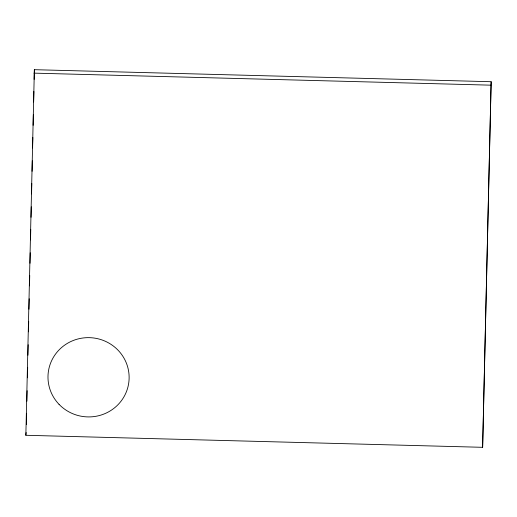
<?xml version="1.0" encoding="UTF-8"?>
<svg xmlns="http://www.w3.org/2000/svg" width="517" height="517" viewBox="0 0 517 517"><rect width="100%" height="100%" fill="white"/><g stroke="black" fill="none" stroke-linecap="round" stroke-linejoin="round"><path stroke-width="0.78" d="M25.85 435.282L34.361 69.685L491.15 81.718L482.639 447.315L25.85 435.282L26.141 432.522M26.373 424.573L26.632 413.283M26.903 401.179L27.136 390.697M27.427 377.791L27.666 367.309M27.937 355.211L28.17 344.723M28.461 331.817L28.7 321.335M28.971 309.237L29.204 298.748M29.495 285.843L29.734 275.361M30.005 263.263L30.238 252.774M30.529 239.869L30.768 229.386M31.039 217.289L31.278 206.8M31.563 193.894L31.802 183.412M32.073 171.314L32.312 160.826M32.597 147.927L32.836 137.438M33.107 125.34L33.346 114.858M33.637 101.952L33.87 91.464M34.141 79.366L34.361 69.685M482.639 447.315L491.15 81.718M33.999 73.136L490.788 85.169M59.041 404.339A40.584 39.628 6 0 0 127.428 388.829A40.584 39.628 6 0 0 79.191 338.667A40.584 39.628 6 0 0 59.041 404.339"/></g></svg>
